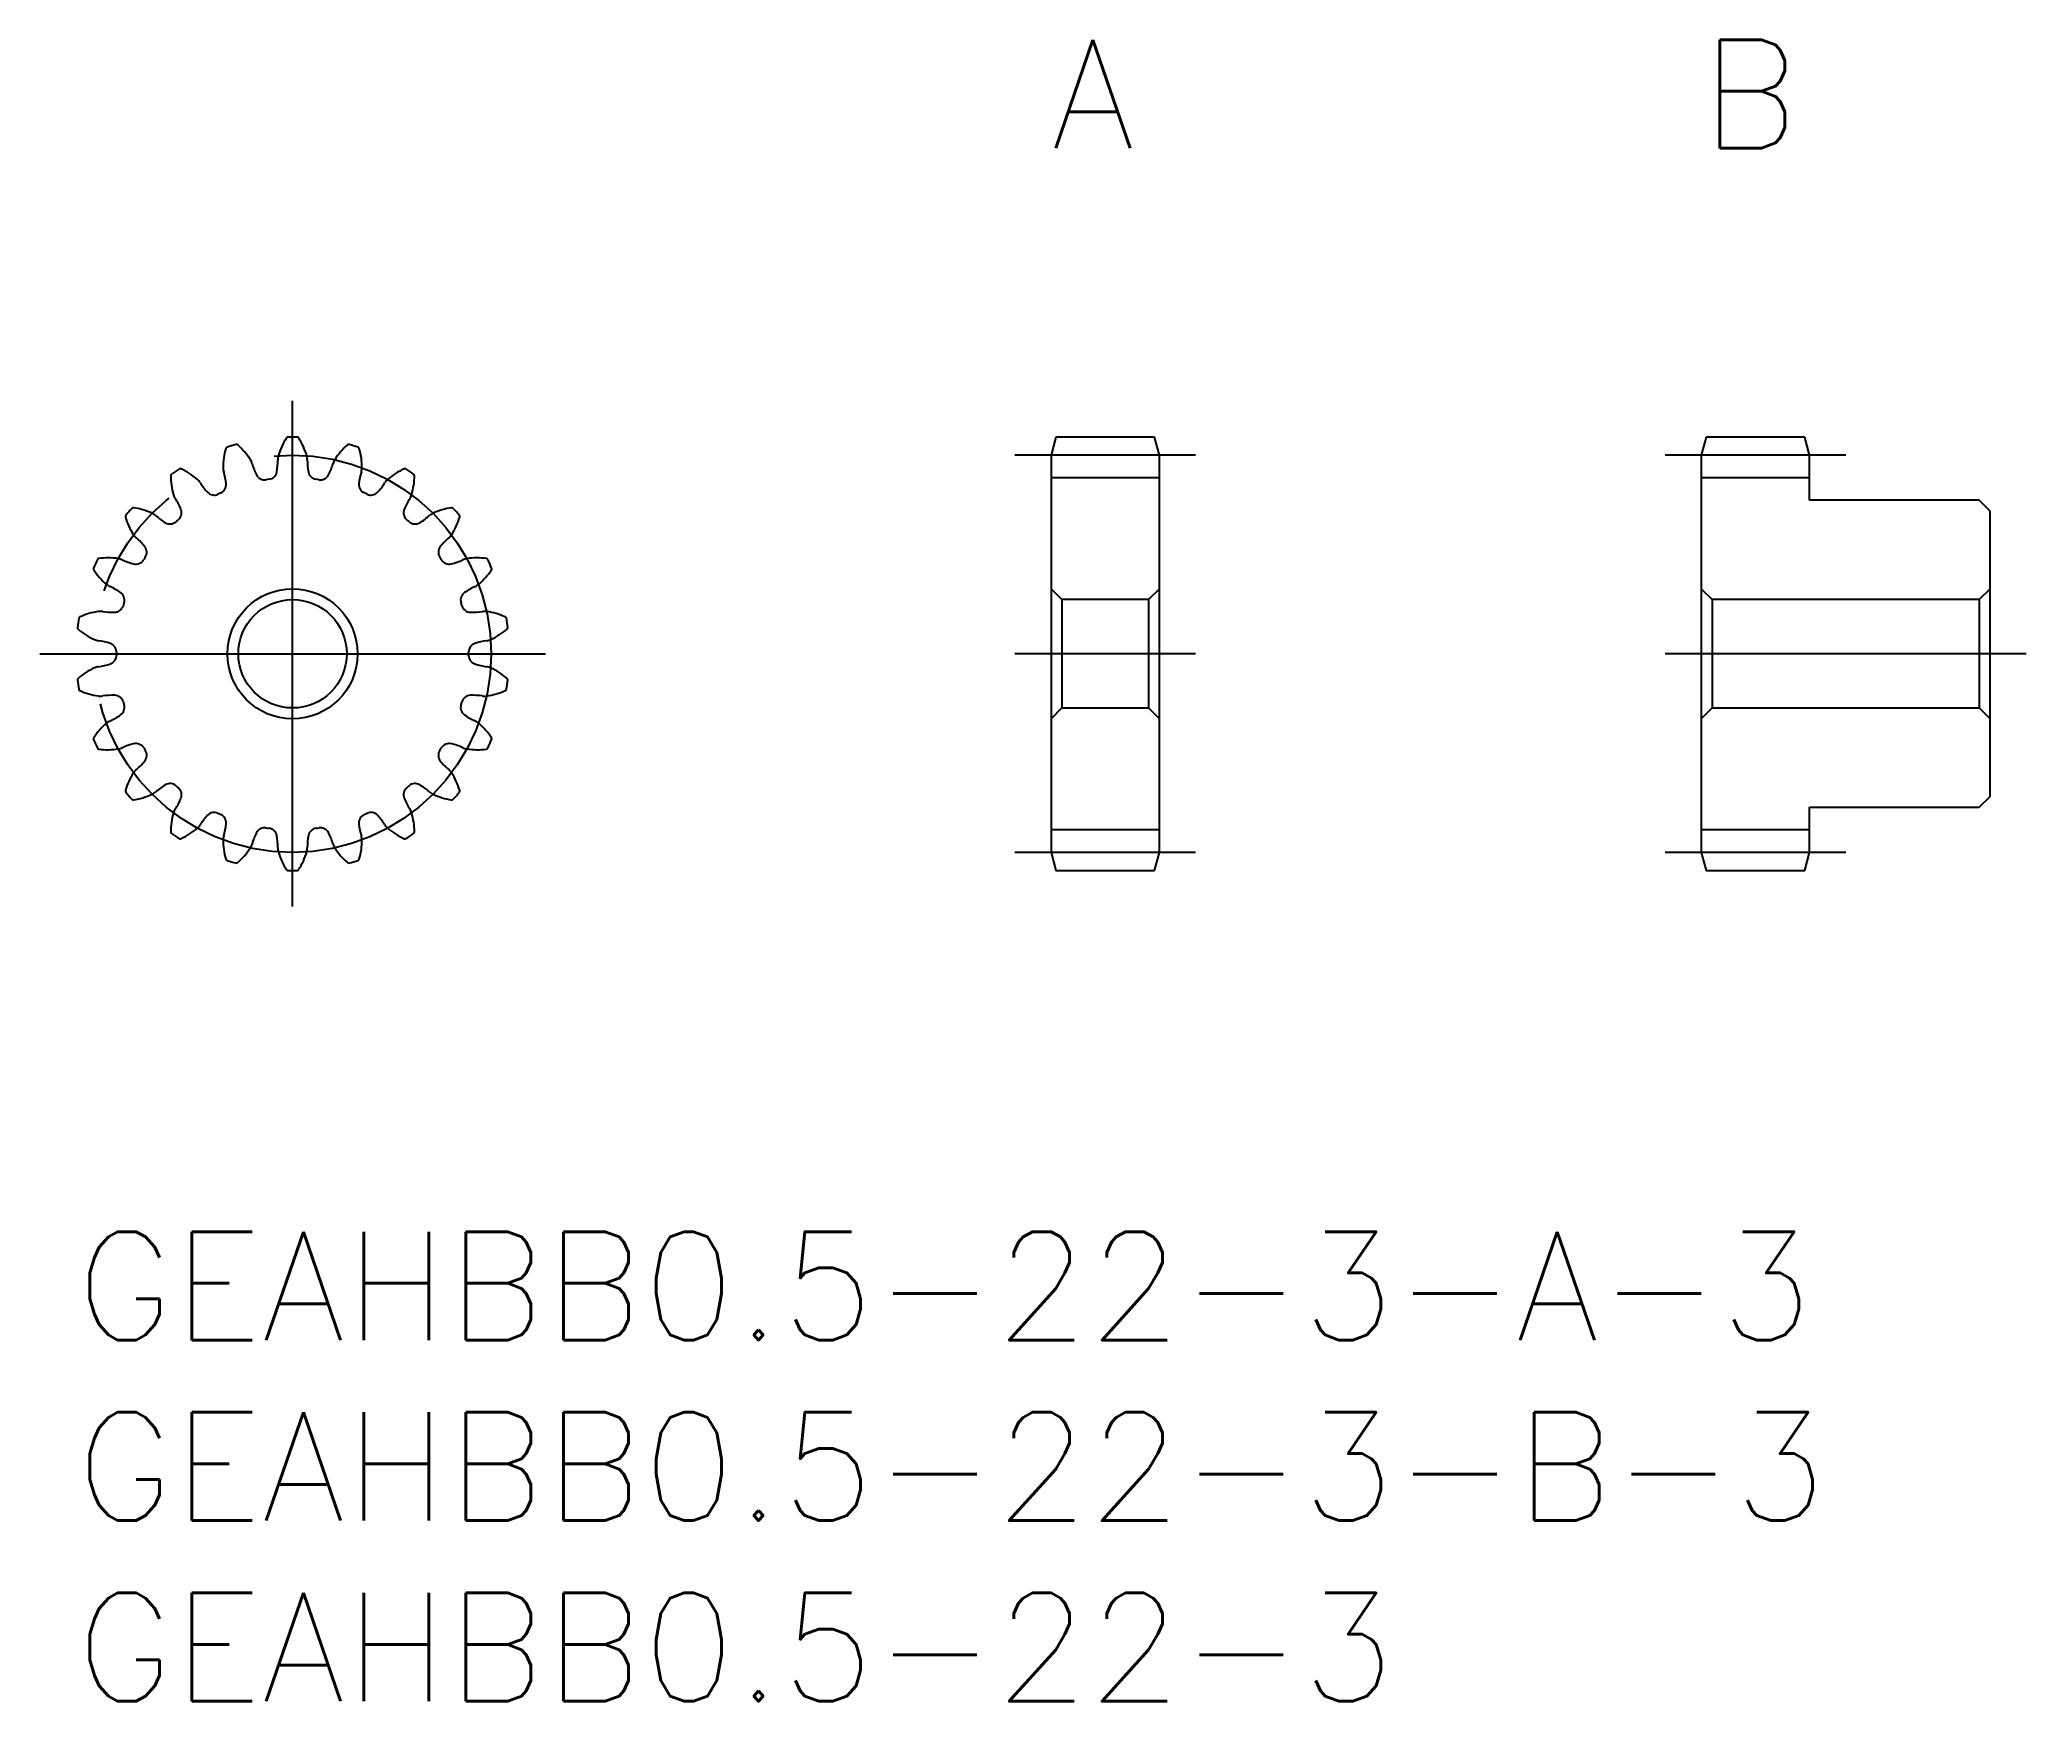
# Model space of a CAD drawing. Extents: x -1 to 54, y -13 to 33.
import ezdxf

# ---------------------------------------------------------------- set-up
doc = ezdxf.new("R2010")
doc.units = 0
doc.header["$LTSCALE"] = 0.5
doc.linetypes.add('CENTER', pattern=[50.8, 31.75, -6.35, 6.35, -6.35])
for name, color, linetype in [('MSM_CENTER', 1, 'CENTER'), ('MSM_CONTINUOUS', 7, 'CONTINUOUS'), ('MSM_PART_NUMBER', 7, 'CONTINUOUS')]:
    doc.layers.add(name, color=color, linetype=linetype)
doc.styles.get("Standard").update_dxf_attribs({"font": 'txt.shx', "height": 3, "bigfont": 'bigfont.shx'})

# ---------------------------------------------------------------- blocks, each defined once
blk = doc.blocks.new('*U2')
at = {"layer": 'MSM_PART_NUMBER'}
blk.add_text('GEAHBB0.5-22-3-A-3', height=3, dxfattribs=at).set_placement((0, -3))
blk = doc.blocks.new('*U3')
at = {"layer": 'MSM_PART_NUMBER'}
blk.add_text('GEAHBB0.5-22-3-B-3', height=3, dxfattribs=at).set_placement((0, -8))
blk = doc.blocks.new('*U4')
at = {"layer": 'MSM_PART_NUMBER'}
blk.add_text('GEAHBB0.5-22-3', height=3, dxfattribs=at).set_placement((0, -13))
blk = doc.blocks.new('*U5')
at = {"layer": 'MSM_PART_NUMBER'}
blk.add_text('A', height=3, dxfattribs=at).set_placement((27, 30))
blk = doc.blocks.new('*U6')
at = {"layer": 'MSM_PART_NUMBER'}
blk.add_text('B', height=3, dxfattribs=at).set_placement((45, 30))

msp = doc.modelspace()

# ---------------------------------------------------------------- linework, layer by layer
at = {"layer": 'MSM_CENTER'}
for p, q in [((6, 9), (6, 23)), ((31, 21.5), (26, 21.5)), ((49, 21.5), (44, 21.5)), ((-1, 16), (13, 16)), ((31, 16), (26, 16)), ((54, 16), (44, 16)), ((31, 10.5), (26, 10.5)), ((49, 10.5), (44, 10.5))]:
    msp.add_line(p, q, dxfattribs=at)
msp.add_circle((6, 16), 5.5, dxfattribs=at)
at = {"layer": 'MSM_CONTINUOUS'}
for p, q in [((27.134, 22), (27, 21.5)), ((27, 21.5), (27, 10.5)), ((29.866, 22), (27.134, 22)), ((30, 21.5), (29.866, 22)), ((30, 10.5), (30, 21.5)), ((45.134, 22), (45, 21.5)), ((45, 21.5), (45, 10.5)), ((47.866, 22), (45.134, 22)), ((48, 21.5), (47.866, 22)), ((48, 20.25), (48, 21.5)), ((30, 20.875), (27, 20.875)), ((48, 20.875), (45, 20.875)), ((52.7, 20.25), (48, 20.25)), ((53, 19.95), (52.7, 20.25)), ((53, 12.05), (53, 19.95)), ((27, 17.8), (27.3, 17.5)), ((29.7, 17.5), (30, 17.8)), ((45, 17.8), (45.3, 17.5)), ((52.7, 17.5), (53, 17.8)), ((27.3, 17.5), (27.3, 14.5)), ((29.7, 17.5), (27.3, 17.5)), ((29.7, 17.5), (29.7, 14.5)), ((45.3, 17.5), (45.3, 14.5)), ((52.7, 17.5), (45.3, 17.5)), ((52.7, 17.5), (52.7, 14.5)), ((27.3, 14.5), (27, 14.2)), ((27.3, 14.5), (29.7, 14.5)), ((30, 14.2), (29.7, 14.5)), ((45.3, 14.5), (45, 14.2)), ((45.3, 14.5), (52.7, 14.5)), ((53, 14.2), (52.7, 14.5)), ((48, 10.5), (48, 11.75)), ((48, 11.75), (52.7, 11.75)), ((52.7, 11.75), (53, 12.05)), ((30, 11.125), (27, 11.125)), ((48, 11.125), (45, 11.125)), ((27, 10.5), (27.134, 10)), ((29.866, 10), (30, 10.5)), ((45, 10.5), (45.134, 10)), ((47.866, 10), (48, 10.5)), ((27.134, 10), (29.866, 10)), ((45.134, 10), (47.866, 10))]:
    msp.add_line(p, q, dxfattribs=at)
for radius in [1.8, 1.5]:
    msp.add_circle((6, 16), radius, dxfattribs=at)
for centre, radius, start, end in [((5.911, 21.168), 1.833, 163.5976, 180.4545), ((4.2, 21.671), 0.05, 107.6044, 163.5976), ((6, 16), 6, 105.1229, 107.6044), ((4.448, 21.744), 0.05, 49.1296, 105.1229), ((3.281, 20.395), 1.833, 32.2727, 49.1296), ((6, 21.374), 0.408, 164.0907, 180.6839), ((7.371, 20.983), 1.833, 147.234, 164.0909), ((5.871, 21.949), 0.05, 91.2407, 147.234), ((6, 16), 6, 88.7593, 91.2407), ((6.129, 21.949), 0.05, 32.766, 88.7593), ((4.629, 20.983), 1.833, 15.9091, 32.766), ((6, 21.374), 0.408, 359.3161, 15.9093), ((8.719, 20.395), 1.833, 130.8704, 147.7273), ((7.552, 21.744), 0.05, 74.8771, 130.8704), ((6, 16), 6, 72.3956, 74.8771), ((7.8, 21.671), 0.05, 16.4024, 72.3956), ((6.089, 21.168), 1.833, 359.5455, 16.4024), ((2.676, 20.935), 0.05, 123.968, 179.9613), ((4.459, 20.933), 1.833, 179.9613, 196.8182), ((6, 16), 6, 121.4865, 123.968), ((2.892, 21.074), 0.05, 65.4932, 121.4865), ((2.153, 19.451), 1.833, 48.6364, 65.4933), ((4.486, 21.156), 0.408, 180.4543, 197.0475), ((2.478, 20.541), 1.692, 5.581, 17.0477), ((4.486, 21.156), 0.408, 15.6797, 32.2729), ((6.508, 21.724), 1.692, 195.6796, 207.1462), ((5.225, 21.066), 0.25, 207.1462, 278.7017), ((5.317, 21.079), 0.25, 277.662, 349.2174), ((3.9, 21.349), 1.692, 349.2174, 0.6841), ((8.1, 21.349), 1.692, 179.3159, 190.7826), ((6.683, 21.079), 0.25, 190.7826, 262.338), ((6.775, 21.066), 0.25, 261.2983, 332.8538), ((5.492, 21.724), 1.692, 332.8538, 344.3204), ((7.514, 21.156), 0.408, 147.7271, 164.3203), ((9.522, 20.541), 1.692, 162.9523, 174.419), ((7.514, 21.156), 0.408, 342.9525, 359.5457), ((9.847, 19.451), 1.833, 114.5067, 131.3636), ((9.108, 21.074), 0.05, 58.5135, 114.5067), ((6, 16), 6, 56.032, 58.5135), ((7.541, 20.933), 1.833, 343.1818, 0.0387), ((9.324, 20.935), 0.05, 0.0387, 56.032), ((3.095, 20.521), 0.408, 196.818, 213.4112), ((3.095, 20.521), 0.408, 32.0434, 48.6366), ((4.875, 21.635), 1.692, 212.0432, 223.5099), ((3.829, 20.642), 0.25, 223.5099, 295.0653), ((6, 16), 4.875, 114.0256, 115.0653), ((3.913, 20.681), 0.25, 294.0256, 5.581), ((6, 16), 4.875, 97.662, 98.7017), ((6, 16), 4.875, 81.2983, 82.338), ((8.087, 20.681), 0.25, 174.4189, 245.9744), ((6, 16), 4.875, 64.9347, 65.9744), ((8.171, 20.642), 0.25, 244.9347, 316.4901), ((7.125, 21.635), 1.692, 316.4901, 327.9568), ((8.905, 20.521), 0.408, 131.3634, 147.9566), ((8.905, 20.521), 0.408, 326.5888, 343.182), ((1.42, 19.798), 0.05, 140.3316, 196.3249), ((6, 16), 6, 137.8502, 140.3316), ((1.589, 19.993), 0.05, 81.8569, 137.8502), ((1.336, 18.228), 1.833, 65, 81.8569), ((1.938, 19.519), 0.408, 48.407, 65.0002), ((3.333, 21.09), 1.692, 228.4068, 239.8735), ((1.341, 19.365), 1.692, 21.9447, 33.4114), ((2.679, 19.904), 0.25, 310.3893, 21.9447), ((9.321, 19.904), 0.25, 158.0553, 229.6108), ((10.659, 19.365), 1.692, 146.5886, 158.0553), ((8.667, 21.09), 1.692, 300.1265, 311.5932), ((10.062, 19.519), 0.408, 114.9998, 131.593), ((10.664, 18.228), 1.833, 98.1431, 115), ((10.411, 19.993), 0.05, 42.1498, 98.1431), ((6, 16), 6, 39.6684, 42.1498), ((10.58, 19.798), 0.05, 343.6751, 39.6684), ((3.131, 20.299), 1.833, 196.3249, 213.1818), ((1.938, 19.519), 0.408, 213.1816, 229.7748), ((2.609, 19.843), 0.25, 239.8735, 311.4289), ((6, 16), 4.875, 130.3892, 131.4289), ((6, 16), 4.875, 48.5711, 49.6108), ((9.391, 19.843), 0.25, 228.5711, 300.1265), ((10.062, 19.519), 0.408, 310.2252, 326.8184), ((8.869, 20.299), 1.833, 326.8182, 343.6751), ((0.582, 17.916), 1.692, 38.3083, 49.775), ((1.714, 18.81), 0.25, 326.7529, 38.3083), ((10.286, 18.81), 0.25, 141.6917, 213.2471), ((11.418, 17.916), 1.692, 130.225, 141.6917), ((0.535, 18.354), 0.05, 156.6954, 212.6885), ((6, 16), 6, 154.2138, 156.6953), ((2.036, 19.317), 1.833, 212.6885, 229.5455), ((0.642, 18.588), 0.05, 98.2206, 154.2138), ((0.897, 16.823), 1.833, 81.3636, 98.2206), ((1.112, 18.233), 0.408, 64.7706, 81.3638), ((2.007, 20.132), 1.692, 244.7705, 256.2372), ((1.664, 18.732), 0.25, 256.2371, 327.7926), ((6, 16), 4.875, 146.7529, 147.7926), ((6, 16), 4.875, 32.2074, 33.2471), ((10.336, 18.732), 0.25, 212.2074, 283.7629), ((9.993, 20.132), 1.692, 283.7628, 295.2295), ((10.888, 18.233), 0.408, 98.6362, 115.2294), ((11.103, 16.823), 1.833, 81.7794, 98.6364), ((9.964, 19.317), 1.833, 310.4545, 327.3115), ((11.358, 18.588), 0.05, 25.7862, 81.7794), ((6, 16), 6, 23.3047, 25.7862), ((11.465, 18.354), 0.05, 327.3115, 23.3047), ((1.112, 18.233), 0.408, 229.5453, 246.1385), ((0.262, 16.312), 1.692, 54.6719, 66.1386), ((1.096, 17.488), 0.25, 343.1165, 54.672), ((10.904, 17.488), 0.25, 125.328, 196.8835), ((11.738, 16.312), 1.692, 113.8614, 125.3281), ((10.888, 18.233), 0.408, 293.8615, 310.4547), ((0.872, 15.352), 1.833, 97.7273, 114.5842), ((0.681, 16.765), 0.408, 81.1343, 97.7275), ((1.004, 18.84), 1.692, 261.1341, 272.6008), ((1.07, 17.399), 0.25, 272.6008, 344.1562), ((6, 16), 4.875, 163.1165, 164.1562), ((6, 16), 4.875, 15.8438, 16.8835), ((10.93, 17.399), 0.25, 195.8438, 267.3992), ((10.996, 18.84), 1.692, 267.3992, 278.8659), ((11.319, 16.765), 0.408, 82.2725, 98.8657), ((11.128, 15.352), 1.833, 65.4158, 82.2727), ((6, 16), 6, 170.5775, 173.0589), ((0.094, 16.719), 0.05, 173.0589, 229.0522), ((1.262, 18.066), 1.833, 229.0522, 245.9091), ((0.13, 16.974), 0.05, 114.5842, 170.5775), ((10.738, 18.066), 1.833, 294.0909, 310.9478), ((11.87, 16.974), 0.05, 9.4225, 65.4158), ((6, 16), 6, 6.9411, 9.4225), ((11.906, 16.719), 0.05, 310.9478, 6.9411), ((0.681, 16.765), 0.408, 245.9089, 262.5021), ((0.406, 14.682), 1.692, 71.0356, 82.5023), ((0.875, 16.046), 0.25, 359.4802, 71.0356), ((0.875, 15.954), 0.25, 288.9644, 0.5198), ((6, 16), 4.875, 179.4802, 180.5198), ((11.125, 16.046), 0.25, 108.9644, 180.5198), ((6, 16), 4.875, 359.4802, 0.5198), ((11.125, 15.954), 0.25, 179.4802, 251.0356), ((11.594, 14.682), 1.692, 97.4977, 108.9644), ((11.319, 16.765), 0.408, 277.4979, 294.0911), ((1.262, 13.934), 1.833, 114.0909, 130.9478), ((0.681, 15.235), 0.408, 97.4979, 114.0911), ((0.406, 17.318), 1.692, 277.4977, 288.9644), ((11.594, 17.318), 1.692, 251.0356, 262.5023), ((11.319, 15.235), 0.408, 65.9089, 82.5021), ((10.738, 13.934), 1.833, 49.0522, 65.9091), ((0.094, 15.281), 0.05, 130.9478, 186.9411), ((6, 16), 6, 186.9411, 189.4225), ((0.13, 15.026), 0.05, 189.4225, 245.4158), ((0.872, 16.648), 1.833, 245.4158, 262.2727), ((1.004, 13.16), 1.692, 87.3992, 98.8659), ((1.07, 14.601), 0.25, 15.8438, 87.3992), ((10.93, 14.601), 0.25, 92.6008, 164.1562), ((10.996, 13.16), 1.692, 81.1341, 92.6008), ((11.128, 16.648), 1.833, 277.7273, 294.5842), ((11.87, 15.026), 0.05, 294.5842, 350.5775), ((6, 16), 6, 350.5775, 353.0589), ((11.906, 15.281), 0.05, 353.0589, 49.0522), ((0.681, 15.235), 0.408, 262.2725, 278.8657), ((0.262, 15.688), 1.692, 293.8614, 305.3281), ((1.096, 14.512), 0.25, 305.328, 16.8835), ((6, 16), 4.875, 195.8438, 196.8835), ((10.904, 14.512), 0.25, 163.1165, 234.672), ((6, 16), 4.875, 343.1165, 344.1562), ((11.738, 15.688), 1.692, 234.6719, 246.1386), ((11.319, 15.235), 0.408, 261.1343, 277.7275), ((2.036, 12.683), 1.833, 130.4545, 147.3115), ((1.112, 13.767), 0.408, 113.8615, 130.4547), ((10.888, 13.767), 0.408, 49.5453, 66.1385), ((9.964, 12.683), 1.833, 32.6885, 49.5455), ((0.535, 13.646), 0.05, 147.3115, 203.3047), ((6, 16), 6, 203.3047, 205.7862), ((0.642, 13.412), 0.05, 205.7862, 261.7794), ((0.897, 15.177), 1.833, 261.7794, 278.6364), ((1.112, 13.767), 0.408, 278.6362, 295.2294), ((2.007, 11.868), 1.692, 103.7628, 115.2295), ((1.664, 13.268), 0.25, 32.2074, 103.7629), ((6, 16), 4.875, 212.2074, 213.2471), ((1.714, 13.19), 0.25, 321.6917, 33.2471), ((10.286, 13.19), 0.25, 146.7529, 218.3083), ((6, 16), 4.875, 326.7529, 327.7926), ((10.336, 13.268), 0.25, 76.2371, 147.7926), ((9.993, 11.868), 1.692, 64.7705, 76.2372), ((10.888, 13.767), 0.408, 244.7706, 261.3638), ((11.103, 15.177), 1.833, 261.3636, 278.2206), ((11.358, 13.412), 0.05, 278.2206, 334.2138), ((6, 16), 6, 334.2138, 336.6953), ((11.465, 13.646), 0.05, 336.6953, 32.6885), ((3.131, 11.701), 1.833, 146.8182, 163.6751), ((1.938, 12.481), 0.408, 130.2252, 146.8184), ((0.582, 14.084), 1.692, 310.225, 321.6917), ((11.418, 14.084), 1.692, 218.3083, 229.775), ((10.062, 12.481), 0.408, 33.1816, 49.7748), ((8.869, 11.701), 1.833, 16.3249, 33.1818), ((1.42, 12.202), 0.05, 163.6751, 219.6684), ((6, 16), 6, 219.6684, 222.1498), ((1.336, 13.772), 1.833, 278.1431, 295), ((1.938, 12.481), 0.408, 294.9998, 311.593), ((3.333, 10.91), 1.692, 120.1265, 131.5932), ((2.609, 12.157), 0.25, 48.5711, 120.1265), ((6, 16), 4.875, 228.5711, 229.6108), ((2.679, 12.096), 0.25, 338.0553, 49.6108), ((9.321, 12.096), 0.25, 130.3893, 201.9447), ((6, 16), 4.875, 310.3892, 311.4289), ((9.391, 12.157), 0.25, 59.8735, 131.4289), ((8.667, 10.91), 1.692, 48.4068, 59.8735), ((10.062, 12.481), 0.408, 228.407, 245.0002), ((10.664, 13.772), 1.833, 245, 261.8569), ((6, 16), 6, 317.8502, 320.3316), ((10.58, 12.202), 0.05, 320.3316, 16.3249), ((1.589, 12.007), 0.05, 222.1498, 278.1431), ((4.459, 11.067), 1.833, 163.1818, 180.0387), ((3.095, 11.479), 0.408, 146.5888, 163.182), ((1.341, 12.635), 1.692, 326.5886, 338.0553), ((3.829, 11.358), 0.25, 64.9347, 136.4901), ((6, 16), 4.875, 244.9347, 245.9744), ((6, 16), 4.875, 294.0256, 295.0653), ((8.171, 11.358), 0.25, 43.5099, 115.0653), ((10.659, 12.635), 1.692, 201.9447, 213.4114), ((8.905, 11.479), 0.408, 16.818, 33.4112), ((7.541, 11.067), 1.833, 359.9613, 16.8182), ((10.411, 12.007), 0.05, 261.8569, 317.8502), ((2.676, 11.065), 0.05, 180.0387, 236.032), ((6, 16), 6, 236.032, 238.5135), ((2.153, 12.549), 1.833, 294.5067, 311.3636), ((3.095, 11.479), 0.408, 311.3634, 327.9566), ((4.875, 10.365), 1.692, 136.4901, 147.9568), ((3.913, 11.319), 0.25, 354.419, 65.9744), ((2.478, 11.459), 1.692, 342.9523, 354.419), ((6.508, 10.276), 1.692, 152.8538, 164.3204), ((5.225, 10.934), 0.25, 81.2983, 152.8538), ((6, 16), 4.875, 261.2983, 262.338), ((5.317, 10.921), 0.25, 10.7826, 82.338), ((6.683, 10.921), 0.25, 97.662, 169.2174), ((6, 16), 4.875, 277.662, 278.7017), ((6.775, 10.934), 0.25, 27.1462, 98.7017), ((5.492, 10.276), 1.692, 15.6796, 27.1462), ((8.087, 11.319), 0.25, 114.0256, 185.581), ((9.522, 11.459), 1.692, 185.581, 197.0477), ((7.125, 10.365), 1.692, 32.0432, 43.5099), ((8.905, 11.479), 0.408, 212.0434, 228.6366), ((9.847, 12.549), 1.833, 228.6364, 245.4933), ((6, 16), 6, 301.4865, 303.968), ((9.324, 11.065), 0.05, 303.968, 359.9613), ((2.892, 10.926), 0.05, 238.5135, 294.5067), ((4.486, 10.844), 0.408, 162.9525, 179.5457), ((5.911, 10.832), 1.833, 179.5455, 196.4024), ((3.281, 11.605), 1.833, 310.8704, 327.7273), ((4.486, 10.844), 0.408, 327.7271, 344.3203), ((3.9, 10.651), 1.692, 359.3159, 10.7826), ((6, 10.626), 0.408, 179.3161, 195.9093), ((7.371, 11.017), 1.833, 195.9091, 212.766), ((4.629, 11.017), 1.833, 327.234, 344.0909), ((6, 10.626), 0.408, 344.0907, 0.6839), ((8.1, 10.651), 1.692, 169.2174, 180.6841), ((7.514, 10.844), 0.408, 195.6797, 212.2729), ((8.719, 11.605), 1.833, 212.2727, 229.1296), ((6.089, 10.832), 1.833, 343.5976, 0.4545), ((7.514, 10.844), 0.408, 0.4543, 17.0475), ((9.108, 10.926), 0.05, 245.4933, 301.4865), ((4.2, 10.329), 0.05, 196.4024, 252.3956), ((6, 16), 6, 252.3956, 254.8771), ((4.448, 10.256), 0.05, 254.8771, 310.8704), ((5.871, 10.051), 0.05, 212.766, 268.7593), ((6, 16), 6, 268.7593, 271.2407), ((6.129, 10.051), 0.05, 271.2407, 327.234), ((7.552, 10.256), 0.05, 229.1296, 285.1229), ((6, 16), 6, 285.1229, 287.6044), ((7.8, 10.329), 0.05, 287.6044, 343.5976)]:
    msp.add_arc(centre, radius, start, end, dxfattribs=at)

# ---------------------------------------------------------------- block references
for name in ['*U5', '*U6', '*U2', '*U3', '*U4']:
    msp.add_blockref(name, (0, 0), dxfattribs=at)

doc.saveas('drawing.dxf')
